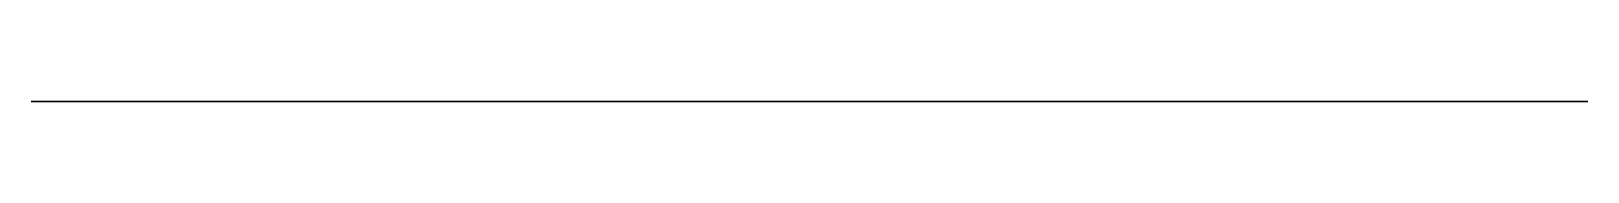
# Model space of a CAD drawing. Header units: millimetres. Extents: x 117.4 to 180.9, y 0 to 0.
import ezdxf

# ---------------------------------------------------------------- set-up
doc = ezdxf.new("R2010")
doc.units = ezdxf.units.MM
doc.layers.get('0').update_dxf_attribs({"color": 173, "true_color": 0x5858e1})

msp = doc.modelspace()

# ---------------------------------------------------------------- linework, layer by layer
at = {"color": 133, "true_color": 0x57e1c6}
msp.add_polyline3d([(141.791, 0, 8.429), (141.942, 0, 8.649), (142.1, 0, 8.863), (142.266, 0, 9.071), (142.44, 0, 9.272), (142.62, 0, 9.467), (142.807, 0, 9.654), (143.001, 0, 9.834), (143.201, 0, 10.008), (143.408, 0, 10.173), (143.62, 0, 10.331), (143.839, 0, 10.481), (144.063, 0, 10.623), (144.292, 0, 10.757), (144.526, 0, 10.883), (144.766, 0, 11), (145.01, 0, 11.109), (145.258, 0, 11.208), (145.51, 0, 11.298), (145.764, 0, 11.378), (146.022, 0, 11.448), (146.281, 0, 11.509), (146.543, 0, 11.561), (146.806, 0, 11.603), (147.071, 0, 11.635), (147.337, 0, 11.657), (147.603, 0, 11.67), (147.87, 0, 11.673), (148.136, 0, 11.666), (148.403, 0, 11.65), (148.669, 0, 11.624), (148.933, 0, 11.588), (149.197, 0, 11.543), (149.443, 0, 11.49), (149.686, 0, 11.428), (149.927, 0, 11.356), (150.165, 0, 11.276), (150.633, 0, 11.09), (151.092, 0, 10.874), (151.543, 0, 10.631), (151.987, 0, 10.364), (152.859, 0, 9.772), (156.279, 0, 7.112), (157.971, 0, 5.875), (159.018, 0, 5.112), (159.549, 0, 4.749), (160.088, 0, 4.418), (160.36, 0, 4.268), (160.635, 0, 4.131), (160.913, 0, 4.009), (161.194, 0, 3.903), (161.478, 0, 3.815), (161.621, 0, 3.778), (161.765, 0, 3.747), (161.91, 0, 3.721), (162.056, 0, 3.7), (162.203, 0, 3.685), (162.351, 0, 3.677), (162.667, 0, 3.676), (162.983, 0, 3.696), (163.296, 0, 3.737), (163.606, 0, 3.799), (163.912, 0, 3.881), (164.211, 0, 3.984), (164.503, 0, 4.105), (164.786, 0, 4.246), (165.059, 0, 4.405), (165.32, 0, 4.582), (165.568, 0, 4.774), (165.803, 0, 4.983), (166.023, 0, 5.206), (166.229, 0, 5.443), (166.419, 0, 5.694), (166.592, 0, 5.958), (172.895, 0, 5.949), (172.905, 0, 5.658), (172.932, 0, 5.367), (172.976, 0, 5.078), (173.036, 0, 4.791), (173.093, 0, 4.573), (173.159, 0, 4.357), (173.233, 0, 4.144), (173.316, 0, 3.935), (173.408, 0, 3.729), (173.509, 0, 3.528), (173.617, 0, 3.331), (173.733, 0, 3.138), (173.858, 0, 2.95), (173.99, 0, 2.767), (174.129, 0, 2.589), (174.276, 0, 2.417), (174.43, 0, 2.251), (174.59, 0, 2.09), (174.758, 0, 1.936), (174.932, 0, 1.788), (175.112, 0, 1.648), (175.296, 0, 1.514), (175.486, 0, 1.387), (175.681, 0, 1.267), (175.88, 0, 1.155), (176.083, 0, 1.049), (176.289, 0, 0.951), (176.498, 0, 0.861), (177.003, 0, 0.632), (177.249, 0, 0.504), (177.491, 0, 0.368), (177.727, 0, 0.224), (177.958, 0, 0.071), (178.184, 0, -0.091), (178.403, 0, -0.261), (178.617, 0, -0.438), (178.823, 0, -0.623), (179.023, 0, -0.815), (179.215, 0, -1.015), (179.401, 0, -1.221), (179.578, 0, -1.433), (179.748, 0, -1.652), (179.911, 0, -1.878), (180.064, 0, -2.109), (180.21, 0, -2.345), (180.347, 0, -2.586), (180.474, 0, -2.832), (180.593, 0, -3.082), (180.703, 0, -3.336), (180.804, 0, -3.595), (180.895, 0, -3.857), (117.359, 0, -3.857), (117.359, 0, 12.032), (136.845, 0, 12.032), (136.936, 0, 11.774), (137.04, 0, 11.522), (137.156, 0, 11.276), (137.286, 0, 11.037), (137.427, 0, 10.804), (137.581, 0, 10.58), (137.747, 0, 10.363), (137.924, 0, 10.155), (138.112, 0, 9.957), (138.309, 0, 9.769), (138.516, 0, 9.592), (138.732, 0, 9.426), (138.956, 0, 9.271), (139.188, 0, 9.129), (139.427, 0, 8.998), (139.673, 0, 8.88), (139.926, 0, 8.775), (140.183, 0, 8.684), (140.444, 0, 8.607), (140.708, 0, 8.543), (140.976, 0, 8.493), (141.246, 0, 8.458), (141.518, 0, 8.436)], close=True, dxfattribs=at)

doc.saveas('drawing.dxf')
